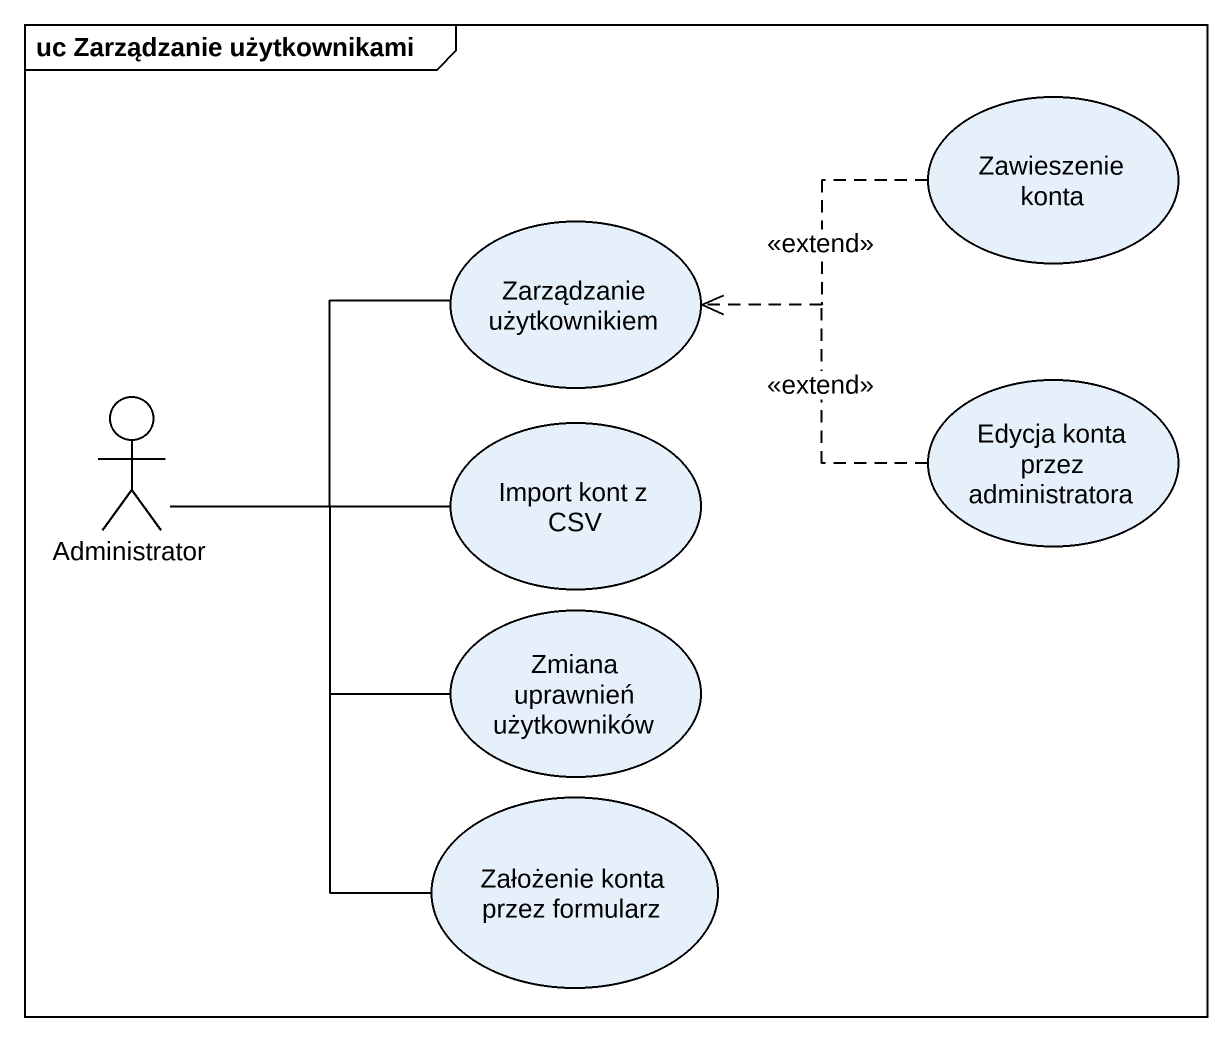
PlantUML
@startuml
mainframe uc Zarządzanie użytkownikami
usecase "Zawieszenie konta" as Zawieszenie_konta
usecase "Zarządzanie użytkownikiem" as Zarządzanie_użytkownikiem
actor Administrator
usecase "Import kont z CSV" as Import_kont_z_CSV
usecase "Edycja konta przez administratora" as Edycja_konta_przez
usecase "Zmiana uprawnień użytkowników" as Zmiana_uprawnień
usecase "Założenie konta przez formularz" as Założenie_konta_przez
Zawieszenie_konta .left.> Zarządzanie_użytkownikiem : <<extend>>
Administrator -right- Zarządzanie_użytkownikiem
Administrator -right- Import_kont_z_CSV
Administrator -right- Zmiana_uprawnień
Administrator -- Założenie_konta_przez
Edycja_konta_przez .left.> Zarządzanie_użytkownikiem : <<extend>>
@enduml
